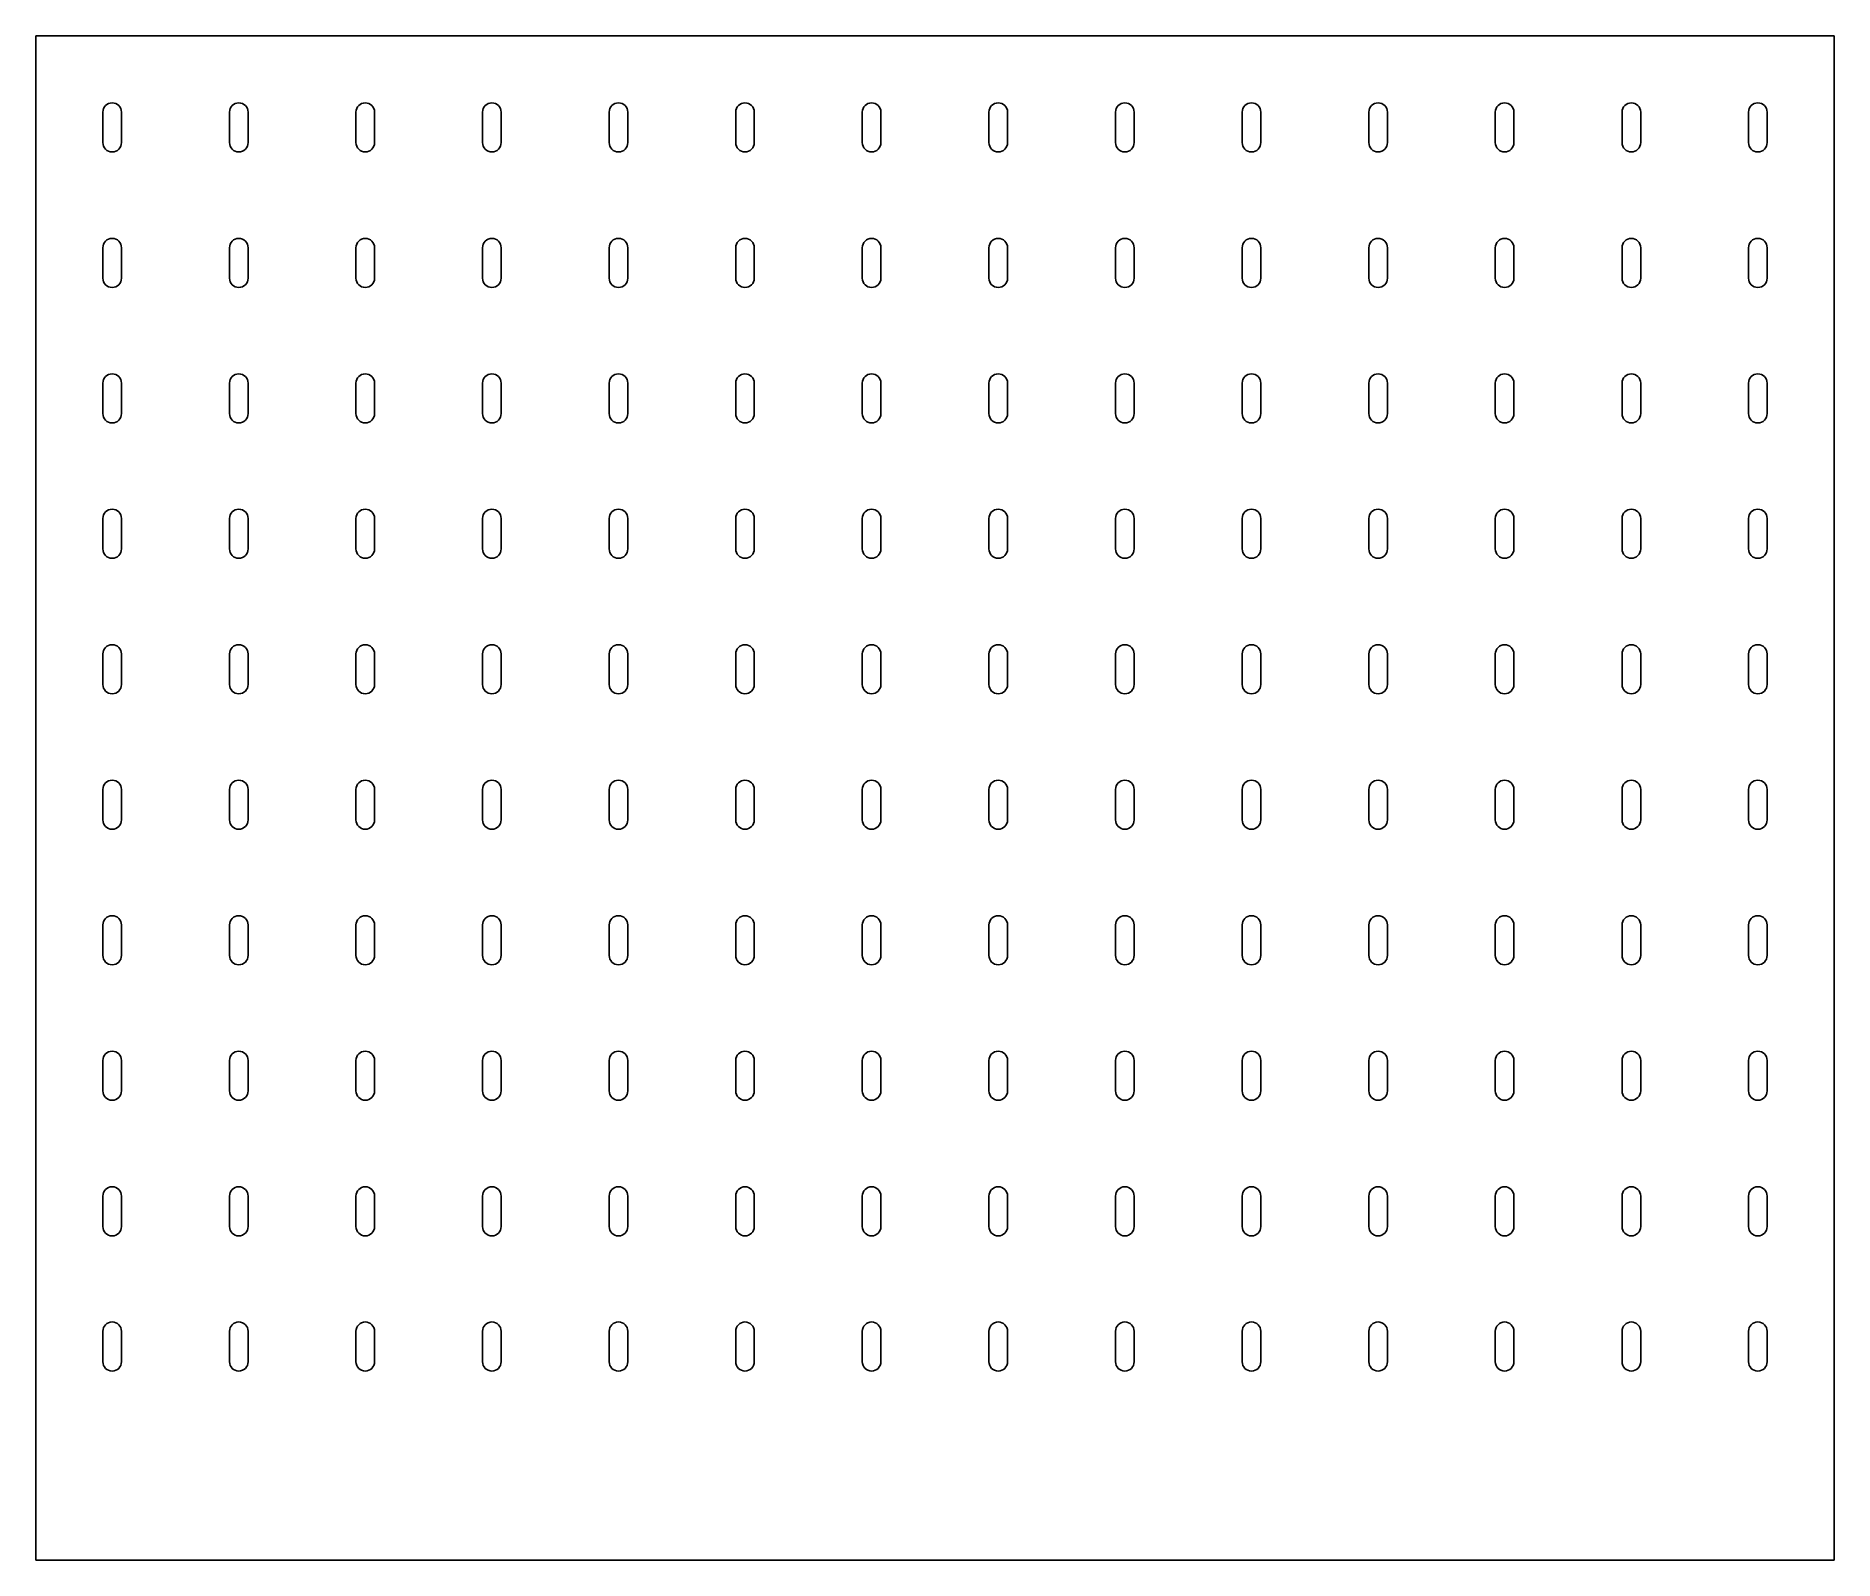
# Model space of a CAD drawing. Extents: x 35 to 1215, y 180 to 1180.
import ezdxf

# ---------------------------------------------------------------- set-up
doc = ezdxf.new("R2010")
doc.units = 0
doc.layers.add('CUT_OUT', color=1, linetype='CONTINUOUS')
doc.layers.add('TROU', color=105, linetype='CONTINUOUS')

msp = doc.modelspace()

# ---------------------------------------------------------------- linework, layer by layer
at = {"layer": 'CUT_OUT'}
msp.add_lwpolyline([(35, 179.8), (35, 1179.8), (1215, 1179.8), (1215, 179.8)], close=True, dxfattribs=at)
at = {"layer": 'TROU'}
for points in [[(91.1, 1109.8), (91.1, 1129.8, 1), (78.9, 1129.8), (78.9, 1109.8, 1)], [(174.2, 1109.8), (174.2, 1129.8, 1), (162, 1129.8), (162, 1109.8, 1)], [(257.2, 1109.8), (257.2, 1129.8, 1), (245, 1129.8), (245, 1109.8, 1)], [(340.3, 1109.8), (340.3, 1129.8, 1), (328.1, 1129.8), (328.1, 1109.8, 1)], [(423.4, 1109.8), (423.4, 1129.8, 1), (411.2, 1129.8), (411.2, 1109.8, 1)], [(506.4, 1109.8), (506.4, 1129.8, 1), (494.2, 1129.8), (494.2, 1109.8, 1)], [(589.5, 1109.8), (589.5, 1129.8, 1), (577.3, 1129.8), (577.3, 1109.8, 1)], [(672.6, 1109.8), (672.6, 1129.8, 1), (660.4, 1129.8), (660.4, 1109.8, 1)], [(755.7, 1109.8), (755.7, 1129.8, 1), (743.5, 1129.8), (743.5, 1109.8, 1)], [(838.8, 1109.8), (838.8, 1129.8, 1), (826.6, 1129.8), (826.6, 1109.8, 1)], [(921.9, 1109.8), (921.9, 1129.8, 1), (909.7, 1129.8), (909.7, 1109.8, 1)], [(1004.9, 1109.8), (1004.9, 1129.8, 1), (992.7, 1129.8), (992.7, 1109.8, 1)], [(1088.1, 1109.8), (1088.1, 1129.8, 1), (1075.9, 1129.8), (1075.9, 1109.8, 1)], [(1171.1, 1109.8), (1171.1, 1129.8, 1), (1158.9, 1129.8), (1158.9, 1109.8, 1)], [(91.1, 1020.9), (91.1, 1040.9, 1), (78.9, 1040.9), (78.9, 1020.9, 1)], [(174.2, 1020.9), (174.2, 1040.9, 1), (162, 1040.9), (162, 1020.9, 1)], [(257.2, 1020.9), (257.2, 1040.9, 1), (245, 1040.9), (245, 1020.9, 1)], [(340.3, 1020.9), (340.3, 1040.9, 1), (328.1, 1040.9), (328.1, 1020.9, 1)], [(423.4, 1020.9), (423.4, 1040.9, 1), (411.2, 1040.9), (411.2, 1020.9, 1)], [(506.4, 1020.9), (506.4, 1040.9, 1), (494.2, 1040.9), (494.2, 1020.9, 1)], [(589.5, 1020.9), (589.5, 1040.9, 1), (577.3, 1040.9), (577.3, 1020.9, 1)], [(672.6, 1020.9), (672.6, 1040.9, 1), (660.4, 1040.9), (660.4, 1020.9, 1)], [(755.7, 1020.9), (755.7, 1040.9, 1), (743.5, 1040.9), (743.5, 1020.9, 1)], [(838.8, 1020.9), (838.8, 1040.9, 1), (826.6, 1040.9), (826.6, 1020.9, 1)], [(921.9, 1020.9), (921.9, 1040.9, 1), (909.7, 1040.9), (909.7, 1020.9, 1)], [(1004.9, 1020.9), (1004.9, 1040.9, 1), (992.7, 1040.9), (992.7, 1020.9, 1)], [(1088.1, 1020.9), (1088.1, 1040.9, 1), (1075.9, 1040.9), (1075.9, 1020.9, 1)], [(1171.1, 1020.9), (1171.1, 1040.9, 1), (1158.9, 1040.9), (1158.9, 1020.9, 1)], [(91.1, 932), (91.1, 952, 1), (78.9, 952), (78.9, 932, 1)], [(174.2, 932), (174.2, 952, 1), (162, 952), (162, 932, 1)], [(257.2, 932), (257.2, 952, 1), (245, 952), (245, 932, 1)], [(340.3, 932), (340.3, 952, 1), (328.1, 952), (328.1, 932, 1)], [(423.4, 932), (423.4, 952, 1), (411.2, 952), (411.2, 932, 1)], [(506.4, 932), (506.4, 952, 1), (494.2, 952), (494.2, 932, 1)], [(589.5, 932), (589.5, 952, 1), (577.3, 952), (577.3, 932, 1)], [(672.6, 932), (672.6, 952, 1), (660.4, 952), (660.4, 932, 1)], [(755.7, 932), (755.7, 952, 1), (743.5, 952), (743.5, 932, 1)], [(838.8, 932), (838.8, 952, 1), (826.6, 952), (826.6, 932, 1)], [(921.9, 932), (921.9, 952, 1), (909.7, 952), (909.7, 932, 1)], [(1004.9, 932), (1004.9, 952, 1), (992.7, 952), (992.7, 932, 1)], [(1088.1, 932), (1088.1, 952, 1), (1075.9, 952), (1075.9, 932, 1)], [(1171.1, 932), (1171.1, 952, 1), (1158.9, 952), (1158.9, 932, 1)], [(91.1, 843.2), (91.1, 863.2, 1), (78.9, 863.2), (78.9, 843.2, 1)], [(174.2, 843.2), (174.2, 863.2, 1), (162, 863.2), (162, 843.2, 1)], [(257.2, 843.2), (257.2, 863.2, 1), (245, 863.2), (245, 843.2, 1)], [(340.3, 843.2), (340.3, 863.2, 1), (328.1, 863.2), (328.1, 843.2, 1)], [(423.4, 843.2), (423.4, 863.2, 1), (411.2, 863.2), (411.2, 843.2, 1)], [(506.4, 843.2), (506.4, 863.2, 1), (494.2, 863.2), (494.2, 843.2, 1)], [(589.5, 843.2), (589.5, 863.2, 1), (577.3, 863.2), (577.3, 843.2, 1)], [(672.6, 843.2), (672.6, 863.2, 1), (660.4, 863.2), (660.4, 843.2, 1)], [(755.7, 843.2), (755.7, 863.2, 1), (743.5, 863.2), (743.5, 843.2, 1)], [(838.8, 843.2), (838.8, 863.2, 1), (826.6, 863.2), (826.6, 843.2, 1)], [(921.9, 843.2), (921.9, 863.2, 1), (909.7, 863.2), (909.7, 843.2, 1)], [(1004.9, 843.2), (1004.9, 863.2, 1), (992.7, 863.2), (992.7, 843.2, 1)], [(1088.1, 843.2), (1088.1, 863.2, 1), (1075.9, 863.2), (1075.9, 843.2, 1)], [(1171.1, 843.2), (1171.1, 863.2, 1), (1158.9, 863.2), (1158.9, 843.2, 1)], [(91.1, 754.3), (91.1, 774.3, 1), (78.9, 774.3), (78.9, 754.3, 1)], [(174.2, 754.3), (174.2, 774.3, 1), (162, 774.3), (162, 754.3, 1)], [(257.2, 754.3), (257.2, 774.3, 1), (245, 774.3), (245, 754.3, 1)], [(340.3, 754.3), (340.3, 774.3, 1), (328.1, 774.3), (328.1, 754.3, 1)], [(423.4, 754.3), (423.4, 774.3, 1), (411.2, 774.3), (411.2, 754.3, 1)], [(506.4, 754.3), (506.4, 774.3, 1), (494.2, 774.3), (494.2, 754.3, 1)], [(589.5, 754.3), (589.5, 774.3, 1), (577.3, 774.3), (577.3, 754.3, 1)], [(672.6, 754.3), (672.6, 774.3, 1), (660.4, 774.3), (660.4, 754.3, 1)], [(755.7, 754.3), (755.7, 774.3, 1), (743.5, 774.3), (743.5, 754.3, 1)], [(838.8, 754.3), (838.8, 774.3, 1), (826.6, 774.3), (826.6, 754.3, 1)], [(921.9, 754.3), (921.9, 774.3, 1), (909.7, 774.3), (909.7, 754.3, 1)], [(1004.9, 754.3), (1004.9, 774.3, 1), (992.7, 774.3), (992.7, 754.3, 1)], [(1088.1, 754.3), (1088.1, 774.3, 1), (1075.9, 774.3), (1075.9, 754.3, 1)], [(1171.1, 754.3), (1171.1, 774.3, 1), (1158.9, 774.3), (1158.9, 754.3, 1)], [(91.1, 665.4), (91.1, 685.4, 1), (78.9, 685.4), (78.9, 665.4, 1)], [(174.2, 665.4), (174.2, 685.4, 1), (162, 685.4), (162, 665.4, 1)], [(257.2, 665.4), (257.2, 685.4, 1), (245, 685.4), (245, 665.4, 1)], [(340.3, 665.4), (340.3, 685.4, 1), (328.1, 685.4), (328.1, 665.4, 1)], [(423.4, 665.4), (423.4, 685.4, 1), (411.2, 685.4), (411.2, 665.4, 1)], [(506.4, 665.4), (506.4, 685.4, 1), (494.2, 685.4), (494.2, 665.4, 1)], [(589.5, 665.4), (589.5, 685.4, 1), (577.3, 685.4), (577.3, 665.4, 1)], [(672.6, 665.4), (672.6, 685.4, 1), (660.4, 685.4), (660.4, 665.4, 1)], [(755.7, 665.4), (755.7, 685.4, 1), (743.5, 685.4), (743.5, 665.4, 1)], [(838.8, 665.4), (838.8, 685.4, 1), (826.6, 685.4), (826.6, 665.4, 1)], [(921.9, 665.4), (921.9, 685.4, 1), (909.7, 685.4), (909.7, 665.4, 1)], [(1004.9, 665.4), (1004.9, 685.4, 1), (992.7, 685.4), (992.7, 665.4, 1)], [(1088.1, 665.4), (1088.1, 685.4, 1), (1075.9, 685.4), (1075.9, 665.4, 1)], [(1171.1, 665.4), (1171.1, 685.4, 1), (1158.9, 685.4), (1158.9, 665.4, 1)], [(91.1, 576.5), (91.1, 596.5, 1), (78.9, 596.5), (78.9, 576.5, 1)], [(174.2, 576.5), (174.2, 596.5, 1), (162, 596.5), (162, 576.5, 1)], [(257.2, 576.5), (257.2, 596.5, 1), (245, 596.5), (245, 576.5, 1)], [(340.3, 576.5), (340.3, 596.5, 1), (328.1, 596.5), (328.1, 576.5, 1)], [(423.4, 576.5), (423.4, 596.5, 1), (411.2, 596.5), (411.2, 576.5, 1)], [(506.4, 576.5), (506.4, 596.5, 1), (494.2, 596.5), (494.2, 576.5, 1)], [(589.5, 576.5), (589.5, 596.5, 1), (577.3, 596.5), (577.3, 576.5, 1)], [(672.6, 576.5), (672.6, 596.5, 1), (660.4, 596.5), (660.4, 576.5, 1)], [(755.7, 576.5), (755.7, 596.5, 1), (743.5, 596.5), (743.5, 576.5, 1)], [(838.8, 576.5), (838.8, 596.5, 1), (826.6, 596.5), (826.6, 576.5, 1)], [(921.9, 576.5), (921.9, 596.5, 1), (909.7, 596.5), (909.7, 576.5, 1)], [(1004.9, 576.5), (1004.9, 596.5, 1), (992.7, 596.5), (992.7, 576.5, 1)], [(1088.1, 576.5), (1088.1, 596.5, 1), (1075.9, 596.5), (1075.9, 576.5, 1)], [(1171.1, 576.5), (1171.1, 596.5, 1), (1158.9, 596.5), (1158.9, 576.5, 1)], [(91.1, 487.6), (91.1, 507.6, 1), (78.9, 507.6), (78.9, 487.6, 1)], [(174.2, 487.6), (174.2, 507.6, 1), (162, 507.6), (162, 487.6, 1)], [(257.2, 487.6), (257.2, 507.6, 1), (245, 507.6), (245, 487.6, 1)], [(340.3, 487.6), (340.3, 507.6, 1), (328.1, 507.6), (328.1, 487.6, 1)], [(423.4, 487.6), (423.4, 507.6, 1), (411.2, 507.6), (411.2, 487.6, 1)], [(506.4, 487.6), (506.4, 507.6, 1), (494.2, 507.6), (494.2, 487.6, 1)], [(589.5, 487.6), (589.5, 507.6, 1), (577.3, 507.6), (577.3, 487.6, 1)], [(672.6, 487.6), (672.6, 507.6, 1), (660.4, 507.6), (660.4, 487.6, 1)], [(755.7, 487.6), (755.7, 507.6, 1), (743.5, 507.6), (743.5, 487.6, 1)], [(838.8, 487.6), (838.8, 507.6, 1), (826.6, 507.6), (826.6, 487.6, 1)], [(921.9, 487.6), (921.9, 507.6, 1), (909.7, 507.6), (909.7, 487.6, 1)], [(1004.9, 487.6), (1004.9, 507.6, 1), (992.7, 507.6), (992.7, 487.6, 1)], [(1088.1, 487.6), (1088.1, 507.6, 1), (1075.9, 507.6), (1075.9, 487.6, 1)], [(1171.1, 487.6), (1171.1, 507.6, 1), (1158.9, 507.6), (1158.9, 487.6, 1)], [(91.1, 398.6), (91.1, 418.6, 1), (78.9, 418.6), (78.9, 398.6, 1)], [(174.2, 398.6), (174.2, 418.6, 1), (162, 418.6), (162, 398.6, 1)], [(257.2, 398.6), (257.2, 418.6, 1), (245, 418.6), (245, 398.6, 1)], [(340.3, 398.6), (340.3, 418.6, 1), (328.1, 418.6), (328.1, 398.6, 1)], [(423.4, 398.6), (423.4, 418.6, 1), (411.2, 418.6), (411.2, 398.6, 1)], [(506.4, 398.6), (506.4, 418.6, 1), (494.2, 418.6), (494.2, 398.6, 1)], [(589.5, 398.6), (589.5, 418.6, 1), (577.3, 418.6), (577.3, 398.6, 1)], [(672.6, 398.6), (672.6, 418.6, 1), (660.4, 418.6), (660.4, 398.6, 1)], [(755.7, 398.6), (755.7, 418.6, 1), (743.5, 418.6), (743.5, 398.6, 1)], [(838.8, 398.6), (838.8, 418.6, 1), (826.6, 418.6), (826.6, 398.6, 1)], [(921.9, 398.6), (921.9, 418.6, 1), (909.7, 418.6), (909.7, 398.6, 1)], [(1004.9, 398.6), (1004.9, 418.6, 1), (992.7, 418.6), (992.7, 398.6, 1)], [(1088.1, 398.6), (1088.1, 418.6, 1), (1075.9, 418.6), (1075.9, 398.6, 1)], [(1171.1, 398.6), (1171.1, 418.6, 1), (1158.9, 418.6), (1158.9, 398.6, 1)], [(91.1, 309.9), (91.1, 329.9, 1), (78.9, 329.9), (78.9, 309.9, 1)], [(174.2, 309.9), (174.2, 329.9, 1), (162, 329.9), (162, 309.9, 1)], [(257.2, 309.9), (257.2, 329.9, 1), (245, 329.9), (245, 309.9, 1)], [(340.3, 309.9), (340.3, 329.9, 1), (328.1, 329.9), (328.1, 309.9, 1)], [(423.4, 309.9), (423.4, 329.9, 1), (411.2, 329.9), (411.2, 309.9, 1)], [(506.4, 309.9), (506.4, 329.9, 1), (494.2, 329.9), (494.2, 309.9, 1)], [(589.5, 309.9), (589.5, 329.9, 1), (577.3, 329.9), (577.3, 309.9, 1)], [(672.6, 309.9), (672.6, 329.9, 1), (660.4, 329.9), (660.4, 309.9, 1)], [(755.7, 309.9), (755.7, 329.9, 1), (743.5, 329.9), (743.5, 309.9, 1)], [(838.8, 309.9), (838.8, 329.9, 1), (826.6, 329.9), (826.6, 309.9, 1)], [(921.9, 309.9), (921.9, 329.9, 1), (909.7, 329.9), (909.7, 309.9, 1)], [(1004.9, 309.9), (1004.9, 329.9, 1), (992.7, 329.9), (992.7, 309.9, 1)], [(1088.1, 309.9), (1088.1, 329.9, 1), (1075.9, 329.9), (1075.9, 309.9, 1)], [(1171.1, 309.9), (1171.1, 329.9, 1), (1158.9, 329.9), (1158.9, 309.9, 1)]]:
    msp.add_lwpolyline(points, format="xyb", close=True, dxfattribs=at)

doc.saveas('drawing.dxf')
